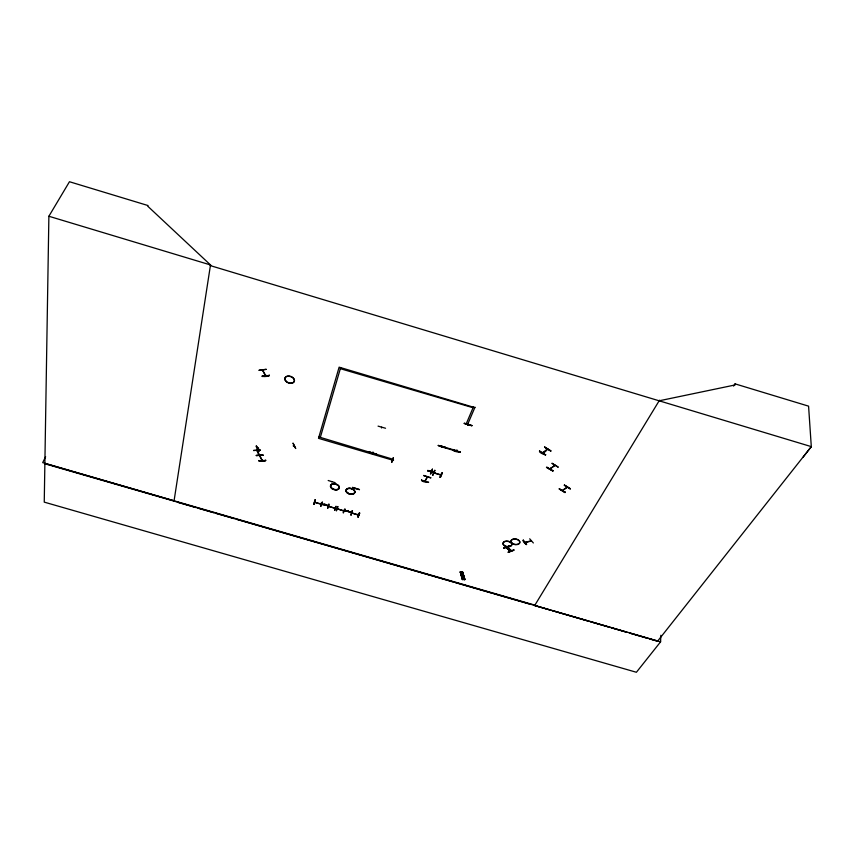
<?xml version="1.0" encoding="UTF-8"?>
<svg xmlns="http://www.w3.org/2000/svg" width="854" height="854" viewBox="0 0 854 854"><rect width="100%" height="100%" fill="white"/><g stroke="black" fill="none" stroke-linecap="round" stroke-linejoin="round"><path stroke-width="1.28" d="M348.272 511.418L348.475 510.596M733.575 386.072L735.059 383.862L808.578 406.152L811.3 446.631L210.394 265.637L210.5 264.943L147.71 206.177L148.03 205.547L69.462 181.731L48.881 216.254L44.248 502.131L636.401 672.269L660.59 641.824L660.847 635.269M356.033 488.872L355.776 488.691M372.696 452.823L372.984 451.99M524.89 542.365L531.135 540.86M531.423 541.052L525.007 542.514M262.199 375.899C261.858 377.02 269.725 376.678 269.33 375.066M269.394 375.675L262.263 376.507M265.487 375.792L262.509 370.081M441.507 446.973L442.062 446.663M259.008 460.519C258.42 461.427 266.331 461.833 265.679 460.092M265.615 460.391L258.901 460.818M259.05 461.053L265.722 460.637M263.085 455.139L256.2 455.588L262.957 454.936M331.79 481.741L331.544 481.603M564.366 484.976L570.269 488.605M566.629 487.442L566.672 487.047M456.815 450.976L457.082 450.058M565.284 492.096L564.974 492.609L559.114 488.947M468.173 424.801L467.661 425.164L467.917 424.609M558.1 466.967L552.068 463.231M552.773 471.12C541.543 463.626 547.649 469.134 553.082 470.607M554.438 465.366L555.153 465.483M550.542 468.205L550.755 468.334M550.723 450.848L544.596 447.026M545.674 454.606C545.898 455.598 537.935 452.364 539.568 450.816M546.998 449.215L547.724 449.332M543.091 452.15C541.98 455.822 554.31 442.916 542.471 452.972M529.704 538.81L533.355 542.973M530.708 541.19L530.644 540.646M523.321 539.984C521.73 540.657 526.523 545.428 526.651 544.244M513.82 549.72L514.012 550.243L508.397 552.335M256.755 450.538L257.3 450.912M427.31 477.002L424.865 481.133M506.988 547.03L511.311 550.67M509.368 546.048L503.732 548.193L509.411 545.823M259.605 455.342C253.232 441.23 259.808 458.683 259.232 454.541M260.192 455.833L259.52 455.684L262.061 460.552M510.575 551.204L506.326 547.019M503.796 547.98L509.4 546.133M174.002 501.245L210.5 264.943M210.5 265.669L210.607 264.975L48.881 216.254M462.526 579.258L462.943 579.46M463.722 575.809L461.491 575.788M463.957 576.578L461.726 576.557M464.149 577.251L461.929 577.229M464.373 578.009L462.153 577.987M464.523 578.521L462.302 578.5M464.747 579.279L464.266 579.482M466.124 423.808L467.512 424.726L474.995 407.166M464.33 423.178L471.899 425.463M473.063 407.732L340.33 368.672M473.5 406.717L466.038 424.289M460.391 451.734C460.776 452.439 451.83 451.585 453.015 449.524M456.612 450.229L456.484 450.88L457.039 450.57M441.433 446.791L456.207 451.158M257.684 448.531L258.559 448.104M258.26 448.435L257.769 448.702L258.645 448.275M445.596 447.709L438.209 445.489L445.703 447.432M440.226 474.845L440.376 474.301M442.457 472.817L440.472 477.386L440.13 476.959M441.337 447.261L441.828 445.852M434.494 470.426L432.957 474.813M432.893 475.123L434.91 470.266M434.782 472.625L434.558 472.945M435.113 472.454L434.932 473.02L427.747 470.81M508.311 549.143L508.824 548.909M432.37 469.006L430.758 473.959M430.8 477.728L423.723 475.422M430.651 470.896L430.64 471.515M428.612 482.126C428.954 482.83 420.36 481.795 421.556 479.841M427.907 470.308L427.737 470.874M293.338 445.916L294.139 446.119L293.413 445.585M393.32 460.285L392.594 460.295L392.755 459.698M474.909 407.636L339.123 367.156L318.51 438.337L392.637 460.157L393.086 458.79M393.32 460.509L393.545 459.986M391.815 462.206L393.15 457.755M378.066 426.125L385.549 428.249M376.529 453.709C376.87 454.381 368.106 453.591 369.27 451.542M357.986 514.716L357.922 514.343M358.2 517.14L359.651 513.019L357.901 516.755M359.374 512.646L357.933 517.054L359.673 513.062M352.488 513.126L352.617 512.795M460.221 452.3L452.855 450.037M460.338 452.001L452.962 449.791M351.592 512.101L351.421 512.635L344.621 510.564M352.115 510.82L351.09 514.781M350.983 514.994L352.478 510.671L351.015 515.079M348.411 511.002L347.941 511.343L348.24 510.521M359.427 489.673L352.488 487.388L359.481 489.523M343.223 510.767L343.287 510.201M343.276 512.624L345.005 508.877L343.297 512.923M336.465 510.617L337.885 506.486M337.971 508.632L337.842 508.963M334.597 508.269L334.608 507.692M334.544 510.425L336.017 506.23L334.651 510.414M335.163 482.681L328.182 480.492M329.302 506.123L328.993 506.646M327.925 505.216C328.235 505.867 320.004 505.109 321.083 503.198M327.808 508.109L328.715 504.159M324.798 503.7L324.648 504.479M376.358 454.264L369.099 452.097M320.709 504.073L320.794 503.529M322.46 502.195L320.88 506.273M369.195 451.841L376.433 454.04M421.481 480.14L428.516 482.457M314.87 499.974L313.941 504.287L315.243 499.825M315.468 501.981L315.222 502.269M327.776 505.739L320.944 503.668M340.639 367.615L320.335 437.376M321.008 503.486L327.84 505.536M318.916 436.96L392.979 459.26M313.941 504.287L315.169 500.049M314.56 502.301L321.317 504.041M320.773 506.283L322.182 502.099M292.954 443.141L295.719 448.521L293.221 443.386M329.078 504.18L327.69 508.322M261.964 459.698L262.082 460.605M253.563 450.581L260.353 449.941M256.264 455.374L263.021 455.331M259.008 451.051C255.132 441.411 255.378 447.88 259.125 450.827M335.27 508.29L328.459 506.433M253.627 450.378L260.278 450.25M337.746 506.721L336.359 510.831M265.573 374.757L265.807 375.728L262.53 370.145M259.136 370.177L266.32 369.334L259.061 370.38M381.738 427.769L381.599 427.213L381.46 427.747M549.944 469.006L554.951 465.355M546.998 467.191L553.05 470.928M567.344 487.239L562.498 490.644M430.437 473.842L432.412 469.316M456.121 451.638L456.516 450.698L441.731 446.332M440.066 477.269L442.126 472.668L440.141 477.237M464.256 423.509L471.824 425.794M45.625 456.719L42.7 462.633L174.077 500.796M425.196 481.282L427.31 476.938M526.256 544.628L523.246 540.23L526.523 544.542M550.019 610.002L534.657 605.539L659.512 400.195M803.176 457.071L811.3 446.631L657.655 641.108L629.473 632.953M562.263 490.516L567.184 487.058M432.839 475.059L434.793 470.511M391.708 462.42L393.416 457.829M262.349 460.605L259.904 455.758M550.328 468.643L554.876 465.355M462.74 579.524L460.861 572.02L460.263 571.934L462.356 579.535L464.875 579.556L462.665 572.031L460.274 571.87L462.505 579.386L460.509 572.02M461.875 572.031L464.437 579.556L462.195 572.052M462.046 571.956L464.843 579.567M564.334 485.296L570.237 488.926M392.648 460.135L393.363 460.327M328.438 506.273L335.195 508.269M351.763 512.955L358.456 514.855M358.509 515.101L351.784 513.115M433.896 472.774L441.102 474.931M440.301 474.696L441.07 474.888M441.027 475.091L433.843 472.967M508.194 552.111L513.82 549.976L508.215 552.175M460.85 572.02L462.644 579.535M544.628 447.261L550.734 451.083M552.111 463.455L558.11 467.202M294.011 446.13L293.445 446.14M564.387 485.211L570.28 488.84M659.149 400.804L735.07 384.962L735.059 383.862M508.749 549.464L508.728 548.866M269.277 375.408L262.146 376.24M460.498 572.639L462.74 572.66M321.243 504.276L314.624 502.301M44.984 463.466L534.892 605.144M44.846 463.754L660.59 641.824M177.845 502.355L195.747 507.532M198.309 508.269L213.649 512.71M216.211 513.446L234.113 518.624M236.675 519.36L452.812 581.862M455.363 582.609L491.178 592.964M493.729 593.701L529.544 604.056M534.657 605.539L626.911 632.216M552.581 610.738L588.427 621.157M590.989 621.893L608.913 627.103M611.475 627.85L626.836 632.312M629.387 633.049L647.311 638.258M649.873 639.005L656.278 640.863M438.23 445.382L445.628 447.603M464.288 423.392L471.867 425.687M423.68 475.635L430.768 477.941M460.701 571.934L463.049 579.546M544.82 447.112L550.958 450.944M507.191 546.944L511.589 550.862M256.339 446.066L258.943 451.093M460.274 571.87L462.516 579.45M464.533 579.556L462.313 572.031L464.587 579.567M462.516 571.892L464.822 579.567M435.049 472.721L427.843 470.575L435.049 472.774M351.517 512.357L344.696 510.34L351.506 512.411M337.181 508.803L343.895 510.948L337.266 508.803M565.22 492.352L559.306 488.819L565.252 492.416M545.61 454.872L539.504 451.083L545.567 454.947M510.35 551.3L505.974 547.425L510.35 551.3M347.439 493.1A4.516 2.818 14.7 0 0 354.73 492.694A4.516 2.818 14.7 0 0 349.03 488.467A4.516 2.818 14.7 0 0 347.439 493.1M347.503 492.865A4.505 2.818 14.7 0 0 354.784 492.459A4.516 2.818 14.7 0 0 349.094 488.232A4.516 2.818 14.7 0 0 347.503 492.865A4.516 2.818 14.7 0 0 354.794 492.459A4.505 2.818 14.7 0 0 349.094 488.242A4.505 2.818 14.7 0 0 347.503 492.865M331.95 488.573A4.537 2.829 15.3 0 0 339.23 488.157A4.537 2.829 15.3 0 0 333.476 483.908A4.537 2.829 15.3 0 0 331.95 488.573A4.526 2.829 15.3 0 0 339.219 488.168A4.526 2.829 15.3 0 0 333.476 483.919A4.526 2.829 15.3 0 0 331.96 488.573M332.025 488.349A4.516 2.818 15.3 0 0 339.273 487.933A4.516 2.818 15.3 0 0 333.54 483.706A4.516 2.818 15.3 0 0 332.025 488.349M285.642 381.097A4.964 3.363 18.8 0 0 293.968 382.005A4.964 3.363 18.8 0 0 289.143 376.262A4.964 3.363 18.8 0 0 285.642 381.097M285.716 380.873A4.964 3.363 18.8 0 0 294.043 381.781A4.964 3.363 18.8 0 0 289.218 376.027A4.964 3.363 18.8 0 0 285.716 380.873M512.048 543.443A4.494 2.743 8.6 0 0 519.616 543.155A4.494 2.743 8.6 0 0 514.428 539.109A4.494 2.743 8.6 0 0 512.048 543.443M512.09 543.208A4.483 2.743 8.6 0 0 519.638 542.909A4.483 2.743 8.6 0 0 514.46 538.885A4.483 2.743 8.6 0 0 512.09 543.208M504.116 545.599A4.473 2.722 8.9 0 0 511.631 545.311A4.473 2.722 8.9 0 0 506.443 541.287A4.473 2.722 8.9 0 0 504.116 545.599M504.159 545.364A4.462 2.722 8.9 0 0 511.653 545.076A4.462 2.722 8.9 0 0 506.475 541.062A4.462 2.722 8.9 0 0 504.159 545.364"/></g></svg>
